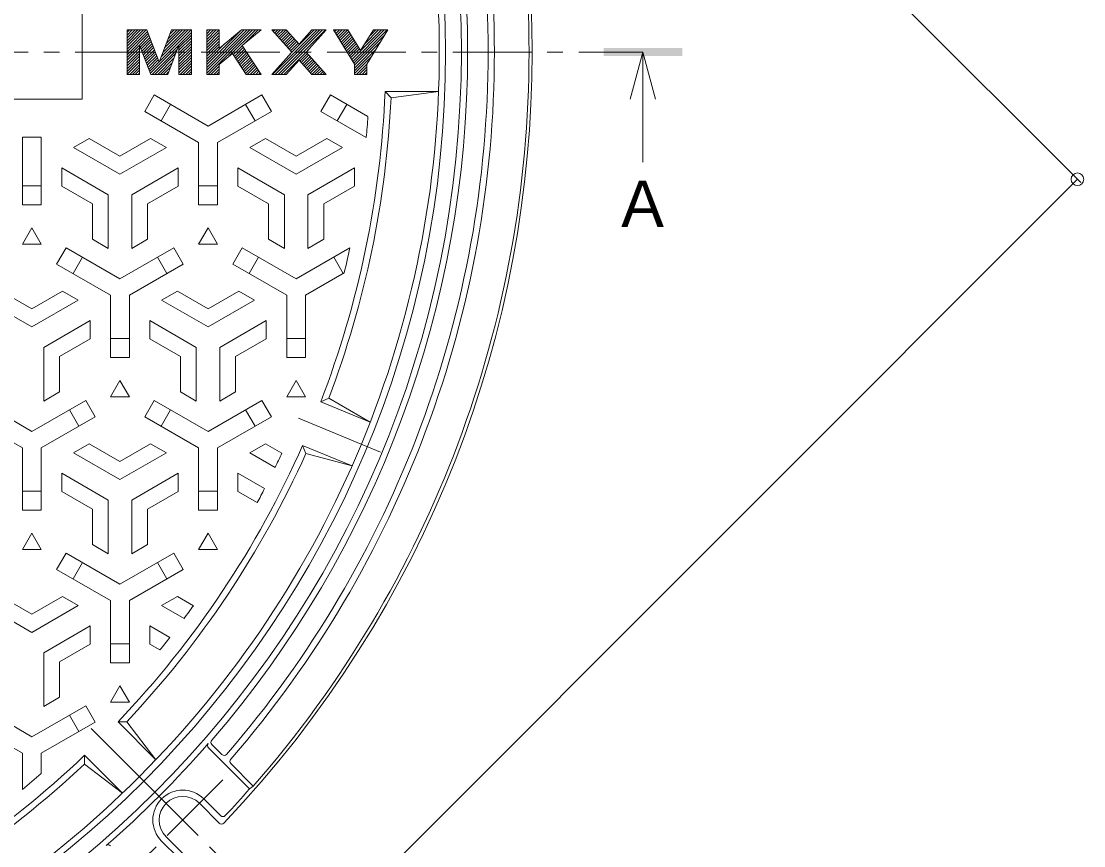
# Model space of a CAD drawing. Units: millimetres, scale not verified. Extents: x -846 to 950, y -677 to 691.
# Drawn here: x -250.2 to 87.5, y 58.3 to 320.2 of the extents above; entities that cross this region are included whole.
import ezdxf
from ezdxf.enums import TextEntityAlignment as Align

# ---------------------------------------------------------------- set-up
doc = ezdxf.new("R2010")
doc.units = ezdxf.units.MM
doc.header["$LTSCALE"] = 5
doc.header["$PDMODE"] = 32
doc.header["$PDSIZE"] = 4
doc.linetypes.add('CHAIN1', pattern=[8, 5, -1, 1, -1])
doc.linetypes.add('CHAIN2', pattern=[12, 9, -1, 1, -1])
for name, color, linetype, lineweight in [('0-1_躯体', 2, 'Continuous', 9), ('0-2_仕上', 3, 'Continuous', 18), ('0-4_その他', 7, 'Continuous', 9), ('0-5_寸法', 4, 'Continuous', 9)]:
    doc.layers.add(name, color=color, linetype=linetype, lineweight=lineweight)
doc.styles.add('ＭＳ ゴシック', font='')
doc.styles.get('ＭＳ ゴシック').set_extended_font_data('MS Gothic')

msp = doc.modelspace()

# ---------------------------------------------------------------- linework, layer by layer
at = {"layer": '0-1_躯体'}
for p, q in [((-190.722, 89.388), (-177.657, 76.323)), ((-189.625, 90.412), (-186.435, 87.222)), ((-183.599, 84.386), (-176.463, 77.249)), ((-176.463, 77.249), (-177.657, 76.323)), ((-193.588, 71.748), (-187.296, 65.456)), ((-192.174, 73.162), (-186.83, 67.818)), ((-204.194, 61.141), (-197.903, 54.85)), ((-205.609, 59.727), (-200.264, 54.383))]:
    msp.add_line(p, q, dxfattribs=at)
at = {"layer": '0-1_躯体', "linetype": 'CHAIN1'}
for p, q in [((-186.152, 79.184), (-211.631, 53.705)), ((-211.631, 79.184), (-186.152, 53.705))]:
    msp.add_line(p, q, dxfattribs=at)
at = {"layer": '0-1_躯体'}
for centre, radius, start, end in [((-442.843, 310.396), 332.5, 0, 180), ((-442.843, 310.396), 327.5, 0, 180), ((-442.843, 310.396), 355, 316.37589, 43.62413), ((-442.843, 310.396), 354, 0, 41.19368), ((-442.843, 310.396), 343, 0, 40.91589), ((-442.843, 310.396), 341, 0, 40.86775), ((-442.843, 310.396), 334.5, 0, 40.81224), ((-442.843, 310.397), 332.5, 180, 0), ((-442.843, 310.397), 327.5, 180, 0), ((-442.843, 310.397), 334.5, 319.18776, 0), ((-442.843, 310.397), 341, 319.13225, 0), ((-442.843, 310.397), 343, 319.08411, 0), ((-442.843, 310.397), 354, 318.80632, 0), ((-188.918, 91.12), 1, 139.18901, 225), ((-442.843, 310.397), 334.342, 311.0672, 318.9328), ((-190.015, 90.095), 1, 138.93085, 225), ((-185.728, 87.929), 1, 225, 319.13313), ((-182.892, 85.093), 1, 139.08647, 224.99849), ((-198.891, 66.444), 9.5, 45.00015, 224.99968), ((-442.843, 310.397), 353.714, 316.70589, 318.56593), ((-198.891, 66.444), 7.5, 45.0002, 224.9998), ((-186.122, 68.525), 1, 225, 316.70908), ((-186.589, 66.163), 1, 225, 316.37457), ((-222.542, 57.569), 1, 45, 131.06915)]:
    msp.add_arc(centre, radius, start, end, dxfattribs=at)
at = {"layer": '0-2_仕上', "lineweight": 9}
for p, q in [((-230.843, 325.396), (-230.843, 295.396)), ((-134.596, 297.896), (-117.583, 297.896)), ((-230.843, 295.396), (-286.843, 295.396)), ((-155.04, 199.303), (-139.33, 192.795)), ((-152.477, 200.406), (-139.33, 192.795)), ((-219.462, 97.622), (-207.438, 85.598)), ((-216.672, 97.66), (-207.438, 85.598))]:
    msp.add_line(p, q, dxfattribs=at)
at = {"layer": '0-2_仕上'}
for p, q in [((-216.599, 316.672), (-215.831, 317.439)), ((-216.599, 315.782), (-214.942, 317.439)), ((-216.599, 314.892), (-214.052, 317.439)), ((-216.599, 314.002), (-213.162, 317.439)), ((-216.599, 313.112), (-212.272, 317.439)), ((-216.599, 312.222), (-211.382, 317.439)), ((-216.599, 311.333), (-210.492, 317.439)), ((-206.322, 307.373), (-196.255, 317.439)), ((-205.765, 308.819), (-197.145, 317.439)), ((-205.209, 310.265), (-198.035, 317.439)), ((-204.653, 311.711), (-198.925, 317.439)), ((-204.097, 313.157), (-199.815, 317.439)), ((-203.541, 314.603), (-200.704, 317.439)), ((-202.985, 316.049), (-201.594, 317.439)), ((-191.281, 317.075), (-190.916, 317.439)), ((-191.281, 316.185), (-190.027, 317.439)), ((-191.281, 315.295), (-189.137, 317.439)), ((-191.281, 314.405), (-188.247, 317.439)), ((-191.281, 313.515), (-187.357, 317.439)), ((-191.281, 305.507), (-179.349, 317.439)), ((-191.281, 304.617), (-178.459, 317.439)), ((-191.281, 303.727), (-177.569, 317.439)), ((-190.829, 303.29), (-176.679, 317.439)), ((-184.198, 309.031), (-175.789, 317.439)), ((-179.155, 313.184), (-174.9, 317.439)), ((-174.113, 317.336), (-174.01, 317.439)), ((-170.522, 317.368), (-170.45, 317.439)), ((-170.355, 303.298), (-156.213, 317.439)), ((-170.101, 316.899), (-169.561, 317.439)), ((-169.681, 316.43), (-168.671, 317.439)), ((-169.465, 303.298), (-155.323, 317.439)), ((-169.26, 315.96), (-167.781, 317.439)), ((-168.839, 315.491), (-166.891, 317.439)), ((-168.575, 303.298), (-154.434, 317.439)), ((-168.419, 315.022), (-166.001, 317.439)), ((-167.686, 303.298), (-153.544, 317.439)), ((-164.859, 309.684), (-157.103, 317.439)), ((-150.949, 317.365), (-150.874, 317.439)), ((-150.611, 316.813), (-149.984, 317.439)), ((-150.273, 316.262), (-149.095, 317.439)), ((-149.935, 315.71), (-148.205, 317.439)), ((-149.596, 315.158), (-147.315, 317.439)), ((-149.258, 314.606), (-146.425, 317.439)), ((-145.201, 307.986), (-135.747, 317.439)), ((-144.863, 307.434), (-134.857, 317.439)), ((-144.525, 306.882), (-133.968, 317.439)), ((-140.959, 313.118), (-136.637, 317.439)), ((-139.55, 315.416), (-137.527, 317.439)), ((-216.599, 310.443), (-210.114, 316.928)), ((-216.599, 309.553), (-209.867, 316.285)), ((-212.661, 312.601), (-209.62, 315.643)), ((-212.414, 311.959), (-209.372, 315)), ((-212.167, 311.316), (-209.125, 314.357)), ((-209.201, 303.604), (-196.161, 316.644)), ((-200.092, 311.823), (-196.161, 315.754)), ((-200.092, 310.934), (-196.161, 314.864)), ((-191.281, 306.397), (-180.557, 317.121)), ((-191.281, 312.625), (-187.351, 316.556)), ((-191.281, 311.736), (-187.351, 315.666)), ((-191.281, 310.846), (-187.351, 314.776)), ((-167.998, 314.553), (-165.568, 316.983)), ((-167.577, 314.084), (-165.147, 316.514)), ((-167.156, 313.615), (-164.726, 316.045)), ((-166.736, 313.146), (-164.305, 315.576)), ((-166.315, 312.677), (-163.885, 315.107)), ((-165.894, 312.208), (-163.464, 314.638)), ((-165.473, 311.739), (-163.043, 314.169)), ((-148.92, 314.055), (-146.062, 316.913)), ((-148.582, 313.503), (-145.724, 316.361)), ((-148.244, 312.951), (-145.386, 315.809)), ((-147.906, 312.399), (-145.048, 315.258)), ((-147.568, 311.848), (-144.71, 314.706)), ((-147.23, 311.296), (-144.372, 314.154)), ((-144.313, 306.205), (-134.687, 315.831)), ((-216.599, 308.663), (-212.669, 312.594)), ((-216.599, 307.773), (-212.669, 311.704)), ((-216.599, 306.884), (-212.669, 310.814)), ((-211.919, 310.674), (-208.878, 313.715)), ((-211.672, 310.031), (-208.631, 313.072)), ((-211.425, 309.388), (-208.384, 312.43)), ((-211.178, 308.746), (-208.137, 311.787)), ((-210.931, 308.103), (-207.889, 311.144)), ((-208.625, 303.29), (-200.591, 311.324)), ((-200.092, 310.044), (-196.161, 313.974)), ((-200.092, 309.154), (-196.161, 313.084)), ((-200.092, 308.264), (-196.161, 312.194)), ((-200.092, 307.374), (-196.161, 311.305)), ((-191.281, 309.956), (-187.351, 313.886)), ((-191.281, 309.066), (-187.351, 312.997)), ((-191.281, 307.287), (-185.599, 312.969)), ((-191.281, 308.176), (-187.351, 312.107)), ((-182.828, 309.511), (-179.992, 312.347)), ((-182.473, 308.976), (-179.637, 311.812)), ((-182.118, 308.441), (-179.283, 311.277)), ((-181.764, 307.906), (-178.928, 310.742)), ((-166.796, 303.298), (-158.852, 311.241)), ((-165.053, 311.27), (-162.623, 313.7)), ((-164.632, 310.8), (-162.202, 313.231)), ((-146.892, 310.744), (-144.033, 313.602)), ((-146.554, 310.193), (-143.695, 313.051)), ((-146.215, 309.641), (-143.357, 312.499)), ((-145.877, 309.089), (-143.019, 311.947)), ((-145.539, 308.537), (-142.681, 311.396)), ((-144.313, 305.315), (-136.095, 313.533)), ((-144.313, 304.425), (-137.503, 311.234)), ((-216.599, 305.994), (-212.669, 309.924)), ((-216.599, 305.104), (-212.669, 309.034)), ((-216.599, 304.214), (-212.669, 308.144)), ((-210.684, 307.46), (-207.642, 310.502)), ((-210.436, 306.818), (-207.395, 309.859)), ((-210.189, 306.175), (-207.148, 309.216)), ((-209.942, 305.532), (-206.901, 308.574)), ((-209.695, 304.89), (-206.654, 307.931)), ((-207.735, 303.29), (-201.147, 309.878)), ((-206.845, 303.29), (-201.703, 308.432)), ((-200.092, 306.484), (-196.161, 310.415)), ((-200.092, 305.595), (-196.161, 309.525)), ((-200.092, 304.705), (-196.161, 308.635)), ((-200.092, 303.815), (-196.161, 307.745)), ((-181.409, 307.371), (-178.573, 310.207)), ((-181.054, 306.836), (-178.218, 309.671)), ((-180.699, 306.301), (-177.864, 309.136)), ((-180.345, 305.766), (-177.509, 308.601)), ((-179.99, 305.231), (-177.154, 308.066)), ((-179.635, 304.695), (-176.799, 307.531)), ((-161.687, 307.517), (-159.257, 309.947)), ((-161.266, 307.048), (-158.836, 309.478)), ((-160.845, 306.579), (-158.415, 309.009)), ((-160.425, 306.11), (-157.994, 308.54)), ((-160.004, 305.64), (-157.574, 308.071)), ((-159.583, 305.171), (-157.153, 307.601)), ((-144.313, 303.535), (-138.911, 308.936)), ((-216.599, 303.324), (-212.669, 307.255)), ((-215.744, 303.29), (-212.669, 306.365)), ((-214.854, 303.29), (-212.669, 305.475)), ((-213.964, 303.29), (-212.669, 304.585)), ((-209.448, 304.247), (-206.406, 307.288)), ((-205.956, 303.29), (-202.259, 306.986)), ((-205.066, 303.29), (-202.815, 305.54)), ((-204.176, 303.29), (-203.372, 304.094)), ((-199.727, 303.29), (-196.161, 306.856)), ((-198.837, 303.29), (-196.161, 305.966)), ((-197.947, 303.29), (-196.161, 305.076)), ((-197.057, 303.29), (-196.161, 304.186)), ((-189.939, 303.29), (-187.351, 305.878)), ((-189.049, 303.29), (-187.351, 304.988)), ((-188.159, 303.29), (-187.351, 304.098)), ((-179.28, 304.16), (-176.445, 306.996)), ((-178.926, 303.625), (-176.09, 306.461)), ((-178.371, 303.29), (-175.735, 305.926)), ((-177.481, 303.29), (-175.38, 305.391)), ((-176.591, 303.29), (-175.026, 304.856)), ((-175.702, 303.29), (-174.671, 304.321)), ((-159.162, 304.702), (-156.732, 307.132)), ((-158.742, 304.233), (-156.312, 306.663)), ((-158.321, 303.764), (-155.891, 306.194)), ((-157.897, 303.298), (-155.47, 305.725)), ((-157.008, 303.298), (-155.049, 305.256)), ((-156.118, 303.298), (-154.629, 304.787)), ((-155.228, 303.298), (-154.208, 304.318)), ((-143.668, 303.29), (-140.32, 306.638)), ((-142.778, 303.29), (-140.382, 305.686)), ((-141.888, 303.29), (-140.382, 304.796)), ((-213.074, 303.29), (-212.669, 303.695)), ((-196.167, 303.29), (-196.161, 303.296)), ((-174.812, 303.29), (-174.316, 303.786)), ((-154.338, 303.298), (-153.787, 303.849)), ((-153.448, 303.298), (-153.366, 303.38)), ((-140.998, 303.29), (-140.382, 303.906)), ((-207.963, 296.747), (-210.963, 291.551)), ((-190.843, 286.863), (-207.963, 296.747)), ((-190.843, 286.863), (-173.724, 296.747)), ((-170.724, 291.551), (-173.724, 296.747)), ((-151.963, 296.747), (-154.963, 291.551)), ((-140.038, 289.863), (-151.963, 296.747)), ((-193.843, 281.667), (-210.963, 291.551)), ((-202.766, 293.747), (-205.766, 288.551)), ((-187.843, 281.667), (-170.724, 291.551)), ((-175.92, 288.551), (-178.92, 293.747)), ((-140.561, 283.236), (-154.963, 291.551)), ((-146.766, 293.747), (-149.766, 288.551)), ((-249.843, 283.396), (-249.843, 261.899)), ((-243.843, 283.396), (-249.843, 283.396)), ((-243.843, 283.396), (-243.843, 261.899)), ((-233.595, 280.081), (-228.595, 282.967)), ((-228.595, 282.967), (-218.843, 277.337)), ((-209.093, 282.966), (-218.843, 277.337)), ((-204.093, 280.079), (-209.093, 282.966)), ((-193.843, 281.667), (-193.843, 261.899)), ((-187.843, 281.667), (-187.843, 261.899)), ((-177.593, 280.079), (-172.593, 282.966)), ((-172.593, 282.966), (-162.843, 277.337)), ((-153.091, 282.967), (-162.843, 277.337)), ((-148.091, 280.081), (-153.091, 282.967)), ((-233.595, 280.081), (-218.843, 271.563)), ((-204.093, 280.079), (-218.843, 271.563)), ((-177.593, 280.079), (-162.843, 271.563)), ((-148.091, 280.081), (-162.843, 271.563)), ((-237.343, 273.584), (-237.343, 267.811)), ((-237.343, 273.584), (-222.593, 265.068)), ((-200.343, 273.584), (-215.093, 265.068)), ((-200.343, 273.584), (-200.343, 267.811)), ((-181.343, 273.584), (-181.343, 267.811)), ((-181.343, 273.584), (-166.593, 265.068)), ((-144.343, 273.584), (-159.093, 265.068)), ((-144.343, 273.584), (-144.343, 267.811)), ((-249.843, 267.899), (-243.843, 267.899)), ((-237.343, 267.811), (-227.593, 262.181)), ((-200.343, 267.811), (-210.093, 262.181)), ((-193.843, 267.899), (-187.843, 267.899)), ((-181.343, 267.811), (-171.593, 262.181)), ((-144.343, 267.811), (-154.093, 262.181)), ((-222.593, 248.034), (-222.593, 265.068)), ((-215.093, 248.034), (-215.093, 265.068)), ((-166.593, 248.034), (-166.593, 265.068)), ((-159.093, 248.034), (-159.093, 265.068)), ((-249.843, 261.899), (-243.843, 261.899)), ((-210.093, 250.921), (-210.093, 262.181)), ((-193.843, 261.899), (-187.843, 261.899)), ((-154.093, 250.921), (-154.093, 262.181)), ((-215.093, 248.034), (-210.093, 250.921)), ((-159.093, 248.034), (-154.093, 250.921)), ((-238.963, 243.051), (-235.963, 248.247)), ((-218.843, 238.363), (-235.963, 248.247)), ((-218.843, 238.363), (-201.724, 248.247)), ((-201.724, 248.247), (-198.724, 243.051)), ((-182.963, 243.051), (-179.963, 248.247)), ((-162.843, 238.363), (-179.963, 248.247)), ((-162.843, 238.363), (-145.782, 248.214)), ((-230.766, 245.247), (-233.766, 240.051)), ((-203.92, 240.051), (-206.92, 245.247)), ((-174.766, 245.247), (-177.766, 240.051)), ((-147.92, 240.051), (-150.92, 245.247)), ((-221.843, 233.167), (-238.963, 243.051)), ((-215.843, 233.167), (-198.724, 243.051)), ((-165.843, 233.167), (-182.963, 243.051)), ((-159.843, 233.167), (-147.558, 240.26)), ((-256.593, 234.466), (-246.843, 228.837)), ((-237.091, 234.467), (-246.843, 228.837)), ((-232.091, 231.581), (-237.091, 234.467)), ((-221.843, 233.167), (-221.843, 213.399)), ((-215.843, 233.167), (-215.843, 213.399)), ((-205.593, 231.579), (-200.593, 234.466)), ((-200.593, 234.466), (-190.843, 228.837)), ((-181.091, 234.467), (-190.843, 228.837)), ((-176.091, 231.581), (-181.091, 234.467)), ((-165.843, 233.167), (-165.843, 213.399)), ((-159.843, 233.167), (-159.843, 213.399)), ((-261.593, 231.579), (-246.843, 223.063)), ((-232.091, 231.581), (-246.843, 223.063)), ((-205.593, 231.579), (-190.843, 223.063)), ((-176.091, 231.581), (-190.843, 223.063)), ((-228.343, 225.084), (-243.093, 216.568)), ((-228.343, 225.084), (-228.343, 219.311)), ((-209.343, 225.084), (-209.343, 219.311)), ((-209.343, 225.084), (-194.593, 216.568)), ((-172.343, 225.084), (-187.093, 216.568)), ((-172.343, 225.084), (-172.343, 219.311)), ((-243.093, 199.534), (-243.093, 216.568)), ((-228.343, 219.311), (-238.093, 213.681)), ((-221.843, 219.399), (-215.843, 219.399)), ((-209.343, 219.311), (-199.593, 213.681)), ((-194.593, 199.534), (-194.593, 216.568)), ((-187.093, 199.534), (-187.093, 216.568)), ((-172.343, 219.311), (-182.093, 213.681)), ((-165.843, 219.399), (-159.843, 219.399)), ((-238.093, 202.421), (-238.093, 213.681)), ((-215.843, 213.399), (-221.843, 213.399)), ((-182.093, 202.421), (-182.093, 213.681)), ((-159.843, 213.399), (-165.843, 213.399)), ((-246.843, 189.863), (-263.963, 199.747)), ((-246.843, 189.863), (-229.724, 199.747)), ((-243.093, 199.534), (-238.093, 202.421)), ((-226.724, 194.551), (-229.724, 199.747)), ((-207.963, 199.747), (-210.963, 194.551)), ((-190.843, 189.863), (-207.963, 199.747)), ((-190.843, 189.863), (-173.724, 199.747)), ((-187.093, 199.534), (-182.093, 202.421)), ((-170.724, 194.551), (-173.724, 199.747)), ((-155.04, 199.303), (-152.477, 200.406)), ((-231.92, 191.551), (-234.92, 196.747)), ((-202.766, 196.747), (-205.766, 191.551)), ((-175.92, 191.551), (-178.92, 196.747)), ((-249.843, 184.667), (-266.963, 194.551)), ((-243.843, 184.667), (-226.724, 194.551)), ((-193.843, 184.667), (-210.963, 194.551)), ((-187.843, 184.667), (-170.724, 194.551)), ((-233.593, 183.079), (-228.593, 185.966)), ((-228.593, 185.966), (-218.843, 180.337)), ((-209.091, 185.967), (-218.843, 180.337)), ((-204.091, 183.081), (-209.091, 185.967)), ((-177.593, 183.079), (-172.593, 185.966)), ((-172.593, 185.966), (-167.392, 182.963)), ((-249.843, 184.667), (-249.843, 164.899)), ((-243.843, 184.667), (-243.843, 164.899)), ((-233.593, 183.079), (-218.843, 174.563)), ((-204.091, 183.081), (-218.843, 174.563)), ((-193.843, 184.667), (-193.843, 164.899)), ((-187.843, 184.667), (-187.843, 164.899)), ((-177.593, 183.079), (-169.536, 178.428)), ((-160.781, 185.444), (-159.748, 182.852)), ((-237.343, 176.584), (-237.343, 170.811)), ((-237.343, 176.584), (-222.593, 168.068)), ((-200.343, 176.584), (-215.093, 168.068)), ((-200.343, 176.584), (-200.343, 170.811)), ((-181.343, 176.584), (-181.343, 170.811)), ((-181.343, 176.584), (-172.887, 171.702)), ((-249.843, 170.899), (-243.843, 170.899)), ((-237.343, 170.811), (-227.593, 165.181)), ((-200.343, 170.811), (-210.093, 165.181)), ((-193.843, 170.899), (-187.843, 170.899)), ((-181.343, 170.811), (-175.211, 167.27)), ((-222.593, 151.034), (-222.593, 168.068)), ((-215.093, 151.034), (-215.093, 168.068)), ((-249.843, 164.899), (-243.843, 164.899)), ((-210.093, 153.921), (-210.093, 165.181)), ((-193.843, 164.899), (-187.843, 164.899)), ((-193.843, 152.333), (-190.843, 157.529)), ((-190.843, 157.529), (-187.843, 152.333)), ((-215.093, 151.034), (-210.093, 153.921)), ((-187.843, 152.333), (-193.843, 152.333)), ((-238.963, 146.051), (-235.963, 151.247)), ((-218.843, 141.363), (-235.963, 151.247)), ((-218.843, 141.363), (-201.724, 151.247)), ((-201.724, 151.247), (-198.724, 146.051)), ((-221.843, 136.167), (-238.963, 146.051)), ((-230.766, 148.247), (-233.766, 143.051)), ((-215.843, 136.167), (-198.724, 146.051)), ((-203.92, 143.051), (-206.92, 148.247)), ((-256.593, 137.466), (-246.843, 131.837)), ((-237.091, 137.467), (-246.843, 131.837)), ((-232.091, 134.581), (-237.091, 137.467)), ((-221.843, 136.167), (-221.843, 116.399)), ((-215.843, 136.167), (-215.843, 116.399)), ((-205.593, 134.579), (-200.593, 137.466)), ((-200.593, 137.466), (-195.496, 134.523)), ((-261.593, 134.579), (-246.843, 126.063)), ((-232.091, 134.581), (-246.843, 126.063)), ((-205.593, 134.579), (-198.442, 130.451)), ((-228.343, 128.084), (-243.093, 119.568)), ((-228.343, 128.084), (-228.343, 122.311)), ((-209.343, 128.084), (-209.343, 122.311)), ((-209.343, 128.084), (-202.999, 124.421)), ((-228.343, 122.311), (-238.093, 116.681)), ((-221.843, 122.399), (-215.843, 122.399)), ((-209.343, 122.311), (-206.128, 120.454)), ((-243.093, 102.534), (-243.093, 119.568)), ((-238.093, 105.421), (-238.093, 116.681)), ((-215.843, 116.399), (-221.843, 116.399)), ((-221.843, 103.833), (-218.843, 109.029)), ((-218.843, 109.029), (-215.843, 103.833)), ((-243.093, 102.534), (-238.093, 105.421)), ((-246.843, 92.863), (-263.963, 102.747)), ((-246.843, 92.863), (-229.724, 102.747)), ((-226.724, 97.551), (-229.724, 102.747)), ((-215.843, 103.833), (-221.843, 103.833)), ((-231.92, 94.551), (-234.92, 99.747)), ((-249.843, 87.667), (-266.963, 97.551)), ((-243.843, 87.667), (-226.724, 97.551)), ((-219.462, 97.622), (-216.672, 97.66)), ((-249.843, 87.667), (-249.843, 76.167)), ((-243.843, 87.667), (-243.843, 81.243)), ((-230.068, 87.015), (-230.107, 84.225))]:
    msp.add_line(p, q, dxfattribs=at)
at = {"layer": '0-2_仕上', "color": 7, "lineweight": 9}
for p, q in [((-216.599, 317.439), (-210.311, 317.439)), ((-216.599, 303.29), (-216.599, 317.439)), ((-210.311, 317.439), (-206.38, 307.22)), ((-202.45, 317.439), (-206.38, 307.22)), ((-202.45, 317.439), (-196.161, 317.439)), ((-196.161, 317.439), (-196.161, 303.29)), ((-191.281, 317.439), (-187.351, 317.439)), ((-187.351, 317.439), (-187.351, 311.526)), ((-180.17, 317.439), (-187.351, 311.526)), ((-180.17, 317.439), (-173.988, 317.439)), ((-180.056, 312.442), (-173.988, 317.439)), ((-164.245, 310.369), (-170.587, 317.439)), ((-170.587, 317.439), (-165.977, 317.439)), ((-165.977, 317.439), (-161.94, 312.938)), ((-157.903, 317.439), (-161.94, 312.938)), ((-153.293, 317.439), (-159.635, 310.369)), ((-157.903, 317.439), (-153.293, 317.439)), ((-150.994, 317.439), (-146.385, 317.439)), ((-150.994, 317.439), (-144.313, 306.536)), ((-146.385, 317.439), (-142.348, 310.851)), ((-138.31, 317.439), (-142.348, 310.851)), ((-133.701, 317.439), (-140.382, 306.536)), ((-138.31, 317.439), (-133.701, 317.439)), ((-212.669, 312.622), (-212.669, 303.29)), ((-212.669, 312.622), (-209.08, 303.29)), ((-200.092, 312.622), (-203.681, 303.29)), ((-200.092, 312.622), (-200.092, 303.29)), ((-187.351, 306.434), (-183.106, 309.93)), ((-183.106, 309.93), (-178.703, 303.29)), ((-164.245, 310.369), (-170.587, 303.298)), ((-161.94, 307.799), (-165.977, 303.298)), ((-157.903, 303.298), (-161.94, 307.799)), ((-159.635, 310.369), (-153.293, 303.298)), ((-187.351, 306.434), (-187.351, 303.29)), ((-144.313, 306.536), (-144.313, 303.29)), ((-140.382, 306.536), (-140.382, 303.29)), ((-212.669, 303.29), (-216.599, 303.29)), ((-209.08, 303.29), (-203.681, 303.29)), ((-196.161, 303.29), (-200.092, 303.29)), ((-170.587, 303.298), (-165.977, 303.298)), ((-157.903, 303.298), (-153.293, 303.298)), ((-140.382, 303.29), (-144.313, 303.29))]:
    msp.add_line(p, q, dxfattribs=at)
at = {"layer": '0-2_仕上', "linetype": 'CHAIN1', "lineweight": 9}
msp.add_line((-833.042, 310.396), (-52.644, 310.396), dxfattribs=at)
at = {"layer": '0-2_仕上', "color": 7, "linetype": 'CHAIN2', "lineweight": 9}
for p, q in [((-136, 183.298), (-162.105, 194.111)), ((-207.995, 75.549), (-227.975, 95.529))]:
    msp.add_line(p, q, dxfattribs=at)
at = {"layer": '0-2_仕上', "color": 7, "lineweight": 9}
for points in [[(-187.351, 303.29), (-191.281, 303.29), (-191.281, 317.439)], [(-180.056, 312.442), (-173.988, 303.29), (-178.703, 303.29)]]:
    msp.add_lwpolyline(points, dxfattribs=at)
at = {"layer": '0-2_仕上', "lineweight": 9}
for points in [[(-117.583, 297.896), (-132.682, 295.896), (-134.596, 297.896)], [(-160.781, 185.444), (-145.07, 178.937), (-159.748, 182.852)], [(-230.068, 87.015), (-218.044, 74.991), (-230.107, 84.225)]]:
    msp.add_lwpolyline(points, dxfattribs=at)
at = {"layer": '0-2_仕上'}
for points in [[(-222.593, 248.034), (-227.593, 250.921), (-227.593, 262.181)], [(-166.593, 248.034), (-171.593, 250.921), (-171.593, 262.181)], [(-194.593, 199.534), (-199.593, 202.421), (-199.593, 213.681)], [(-222.593, 151.034), (-227.593, 153.921), (-227.593, 165.181)]]:
    msp.add_lwpolyline(points, dxfattribs=at)
for points in [[(-249.843, 249.333), (-246.843, 254.529), (-243.843, 249.333)], [(-193.843, 249.333), (-190.843, 254.529), (-187.843, 249.333)], [(-221.843, 200.833), (-218.843, 206.029), (-215.843, 200.833)], [(-165.843, 200.833), (-162.843, 206.029), (-159.843, 200.833)], [(-249.843, 152.333), (-246.843, 157.529), (-243.843, 152.333)]]:
    msp.add_lwpolyline(points, close=True, dxfattribs=at)
for radius, start, end in [(325.5, 0, 22.5), (325.5, 337.5, 0), (303.5, 354.8657, 356.12061), (303.5, 346.63854, 348.17718), (325.5, 315, 337.5), (303.5, 334.22599, 335.1731), (303.5, 331.86269, 332.8074), (303.5, 323.63679, 324.58573), (303.5, 321.25617, 322.21001), (303.5, 309.48783, 310.97151), (325.5, 292.5, 315)]:
    msp.add_arc((-442.843, 310.396), radius, start, end, dxfattribs=at)
at = {"layer": '0-2_仕上', "lineweight": 9}
for radius, start, end in [(308.5, 338.89307, 357.67782), (310.5, 339.25328, 357.32338), (308.5, 316.39307, 336.10693), (310.5, 316.75328, 335.74672), (308.5, 293.89307, 313.60693), (310.5, 294.25328, 313.24672)]:
    msp.add_arc((-442.843, 310.396), radius, start, end, dxfattribs=at)
at = {"layer": '0-4_その他'}
for p, q in [((86.528, 268.928), (-191.82, 547.277)), ((-402.438, -217.914), (85.467, 269.988))]:
    msp.add_line(p, q, dxfattribs=at)
msp.add_point((85.467, 269.988), dxfattribs=at)
at = {"layer": '0-5_寸法'}
for q in [(-56.644, 295.396), (-52.644, 275.396), (-48.644, 295.396)]:
    msp.add_line((-52.644, 310.396), q, dxfattribs=at)
msp.add_solid([(-65.144, 309.146), (-40.144, 309.146), (-65.144, 311.646), (-40.144, 311.646)], dxfattribs=at)

# ---------------------------------------------------------------- texts
at = {"layer": '0-5_寸法', "color": 2, "style": 'ＭＳ ゴシック'}
msp.add_text('Ａ', height=14.66, dxfattribs=at).set_placement((-62.644, 250.396), align=Align.BOTTOM_LEFT)

doc.saveas('drawing.dxf')
